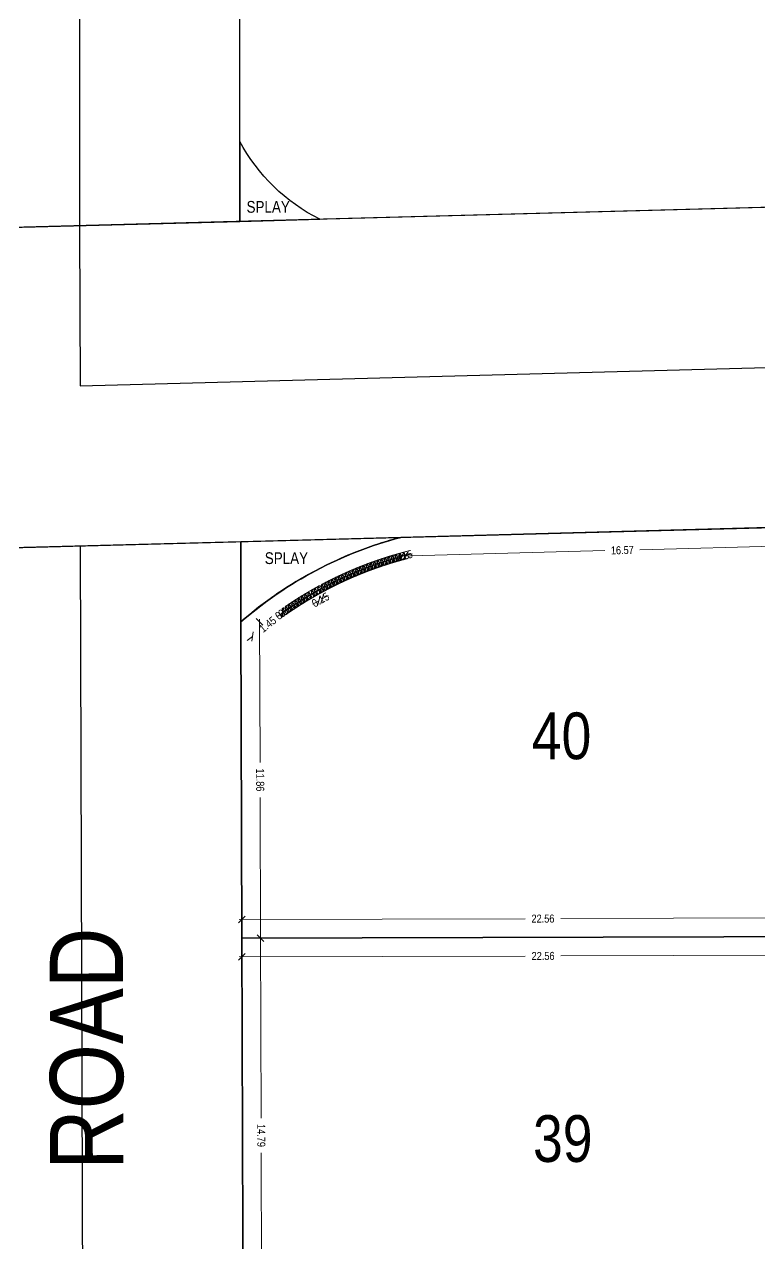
# Model space of a CAD drawing. Header units: millimetres. Extents: x 29397 to 29927, y 26123 to 26652.
# Drawn here: x 29583.08 to 29610.63, y 26356.58 to 26402.27 of the extents above; entities that cross this region are included whole.
import ezdxf
from ezdxf.enums import TextEntityAlignment as Align

# ---------------------------------------------------------------- set-up
doc = ezdxf.new("R2010")
doc.units = ezdxf.units.MM
doc.header["$LTSCALE"] = 0.3
doc.linetypes.add('CENTER', pattern=[0])
for name, color, linetype in [('_IndivSubPlot', 180, 'Continuous'), ('_IndivSubPlot_DIMENSION', 7, 'Continuous'), ('_InternalRoad', 3, 'Continuous'), ('_LandLord_Sub', 7, 'Continuous'), ('_MortgageArea', 147, 'Continuous'), ('_Plot', 7, 'Continuous'), ('_Splay', 90, 'Continuous'), ('_SurveyNo', 8, 'Continuous')]:
    doc.layers.add(name, color=color, linetype=linetype)
doc.layers.add('_SideBoundary', color=1, linetype='Continuous', true_color=0xff0000)
doc.layers.get('0').off()
doc.styles.add('PreDCRFont', font='ARIALN.TTF')
doc.dimstyles.new('PDCR-PLOT-INT', dxfattribs={"dimtxt": 0.3, "dimasz": 0.25, "dimexe": 0.25, "dimexo": 0.25, "dimgap": 0.25, "dimtad": 0, "dimzin": 0, "dimdsep": 46, "dimtxsty": 'PreDCRFont', "dimblk": 'OBLIQUE', "dimcen": 0.5, "dimdle": 0.1, "dimadec": 0, "dimazin": 0, "dimtfac": 1, "dimtix": 1, "dimtofl": 0, "dimtmove": 1, "dimatfit": 1, "dimfxl": 1, "dimtolj": 1, "dimtzin": 0, "dimlwd": 15, "dimarcsym": 0})

# ---------------------------------------------------------------- blocks, each defined once
blk = doc.blocks.new('_Oblique')
at = {"color": 0, "linetype": 'ByBlock', "lineweight": -2}
blk.add_line((-0.5, -0.5), (0.5, 0.5), dxfattribs=at)
blk = doc.blocks.new('*D27')
at = {"layer": '_IndivSubPlot_DIMENSION', "color": 0, "lineweight": 15, "transparency": 16777216}
for p, q in [((29613.864, 26382.79), (29606.138, 26382.584)), ((29597.104, 26382.343), (29604.831, 26382.549))]:
    blk.add_line(p, q, dxfattribs=at)
at = {"layer": '_IndivSubPlot_DIMENSION', "color": 0, "lineweight": 15, "transparency": 16777216, "xscale": 0.25, "yscale": 0.25, "zscale": 0.25}
for p, rotation in [((29613.764, 26382.787), 1.528302980300786), ((29597.204, 26382.345), 181.5283029803008)]:
    blk.add_blockref('_Oblique', p, dxfattribs=dict(at, rotation=rotation))
at = {"layer": '_IndivSubPlot_DIMENSION', "color": 0, "lineweight": 15, "transparency": 16777216, "insert": (29605.484, 26382.566), "char_height": 0.3, "attachment_point": 5, "rotation": 1.5283, "style": 'PreDCRFont'}
blk.add_mtext('\\A1;16.57', dxfattribs=at)
blk = doc.blocks.new('*D28')
at = {"layer": '_IndivSubPlot_DIMENSION', "color": 0, "lineweight": 15, "transparency": 16777216}
for p, q in [((29597.222, 26382.33), (29596.981, 26382.266)), ((29597.367, 26382.369), (29597.608, 26382.434))]:
    blk.add_line(p, q, dxfattribs=at)
at = {"layer": '_IndivSubPlot_DIMENSION', "color": 0, "lineweight": 15, "transparency": 16777216, "xscale": 0.25, "yscale": 0.25, "zscale": 0.25}
for p, rotation in [((29597.222, 26382.33), 15.00569901872599), ((29597.367, 26382.369), 195.005699018726)]:
    blk.add_blockref('_Oblique', p, dxfattribs=dict(at, rotation=rotation))
at = {"layer": '_IndivSubPlot_DIMENSION', "color": 0, "lineweight": 15, "transparency": 16777216, "insert": (29597.295, 26382.35), "char_height": 0.3, "attachment_point": 5, "rotation": 15.0057, "style": 'PreDCRFont'}
blk.add_mtext('\\A1;0.15', dxfattribs=at)
blk = doc.blocks.new('*D29')
at = {"layer": '_IndivSubPlot_DIMENSION', "color": 0, "lineweight": 15, "transparency": 16777216}
for p, q in [((29597.085, 26382.292), (29596.844, 26382.225)), ((29597.229, 26382.332), (29597.47, 26382.399))]:
    blk.add_line(p, q, dxfattribs=at)
at = {"layer": '_IndivSubPlot_DIMENSION', "color": 0, "lineweight": 15, "transparency": 16777216, "xscale": 0.25, "yscale": 0.25, "zscale": 0.25}
for p, rotation in [((29597.085, 26382.292), 15.57865681524911), ((29597.229, 26382.332), 195.5786568152491)]:
    blk.add_blockref('_Oblique', p, dxfattribs=dict(at, rotation=rotation))
at = {"layer": '_IndivSubPlot_DIMENSION', "color": 0, "lineweight": 15, "transparency": 16777216, "insert": (29597.157, 26382.312), "char_height": 0.3, "attachment_point": 5, "rotation": 15.5787, "style": 'PreDCRFont'}
blk.add_mtext('\\A1;0.15', dxfattribs=at)
blk = doc.blocks.new('*D30')
at = {"layer": '_IndivSubPlot_DIMENSION', "color": 0, "lineweight": 15, "transparency": 16777216}
for p, q in [((29596.948, 26382.252), (29596.708, 26382.183)), ((29597.092, 26382.294), (29597.332, 26382.363))]:
    blk.add_line(p, q, dxfattribs=at)
at = {"layer": '_IndivSubPlot_DIMENSION', "color": 0, "lineweight": 15, "transparency": 16777216, "xscale": 0.25, "yscale": 0.25, "zscale": 0.25}
for p, rotation in [((29596.948, 26382.252), 16.15161460905972), ((29597.092, 26382.294), 196.1516146090597)]:
    blk.add_blockref('_Oblique', p, dxfattribs=dict(at, rotation=rotation))
at = {"layer": '_IndivSubPlot_DIMENSION', "color": 0, "lineweight": 15, "transparency": 16777216, "insert": (29597.02, 26382.273), "char_height": 0.3, "attachment_point": 5, "rotation": 16.1516, "style": 'PreDCRFont'}
blk.add_mtext('\\A1;0.15', dxfattribs=at)
blk = doc.blocks.new('*D31')
at = {"layer": '_IndivSubPlot_DIMENSION', "color": 0, "lineweight": 15, "transparency": 16777216}
for p, q in [((29596.812, 26382.211), (29596.573, 26382.139)), ((29596.955, 26382.254), (29597.195, 26382.326))]:
    blk.add_line(p, q, dxfattribs=at)
at = {"layer": '_IndivSubPlot_DIMENSION', "color": 0, "lineweight": 15, "transparency": 16777216, "xscale": 0.25, "yscale": 0.25, "zscale": 0.25}
for p, rotation in [((29596.812, 26382.211), 16.72457240437393), ((29596.955, 26382.254), 196.724572404374)]:
    blk.add_blockref('_Oblique', p, dxfattribs=dict(at, rotation=rotation))
at = {"layer": '_IndivSubPlot_DIMENSION', "color": 0, "lineweight": 15, "transparency": 16777216, "insert": (29596.884, 26382.233), "char_height": 0.3, "attachment_point": 5, "rotation": 16.7246, "style": 'PreDCRFont'}
blk.add_mtext('\\A1;0.15', dxfattribs=at)
blk = doc.blocks.new('*D32')
at = {"layer": '_IndivSubPlot_DIMENSION', "color": 0, "lineweight": 15, "transparency": 16777216}
for p, q in [((29596.676, 26382.169), (29596.437, 26382.095)), ((29596.819, 26382.213), (29597.057, 26382.288))]:
    blk.add_line(p, q, dxfattribs=at)
at = {"layer": '_IndivSubPlot_DIMENSION', "color": 0, "lineweight": 15, "transparency": 16777216, "xscale": 0.25, "yscale": 0.25, "zscale": 0.25}
for p, rotation in [((29596.676, 26382.169), 17.2975301999719), ((29596.819, 26382.213), 197.2975301999719)]:
    blk.add_blockref('_Oblique', p, dxfattribs=dict(at, rotation=rotation))
at = {"layer": '_IndivSubPlot_DIMENSION', "color": 0, "lineweight": 15, "transparency": 16777216, "insert": (29596.747, 26382.191), "char_height": 0.3, "attachment_point": 5, "rotation": 17.2975, "style": 'PreDCRFont'}
blk.add_mtext('\\A1;0.15', dxfattribs=at)
blk = doc.blocks.new('*D33')
at = {"layer": '_IndivSubPlot_DIMENSION', "color": 0, "lineweight": 15, "transparency": 16777216}
for p, q in [((29596.683, 26382.171), (29596.921, 26382.248)), ((29596.541, 26382.125), (29596.303, 26382.048))]:
    blk.add_line(p, q, dxfattribs=at)
at = {"layer": '_IndivSubPlot_DIMENSION', "color": 0, "lineweight": 15, "transparency": 16777216, "xscale": 0.25, "yscale": 0.25, "zscale": 0.25}
for p, rotation in [((29596.541, 26382.125), 17.87048799467794), ((29596.683, 26382.171), 197.8704879946779)]:
    blk.add_blockref('_Oblique', p, dxfattribs=dict(at, rotation=rotation))
at = {"layer": '_IndivSubPlot_DIMENSION', "color": 0, "lineweight": 15, "transparency": 16777216, "insert": (29596.612, 26382.148), "char_height": 0.3, "attachment_point": 5, "rotation": 17.8705, "style": 'PreDCRFont'}
blk.add_mtext('\\A1;0.15', dxfattribs=at)
blk = doc.blocks.new('*D34')
at = {"layer": '_IndivSubPlot_DIMENSION', "color": 0, "lineweight": 15, "transparency": 16777216}
for p, q in [((29596.547, 26382.127), (29596.784, 26382.206)), ((29596.406, 26382.08), (29596.168, 26382.001))]:
    blk.add_line(p, q, dxfattribs=at)
at = {"layer": '_IndivSubPlot_DIMENSION', "color": 0, "lineweight": 15, "transparency": 16777216, "xscale": 0.25, "yscale": 0.25, "zscale": 0.25}
for p, rotation in [((29596.406, 26382.08), 18.4434457893762), ((29596.547, 26382.127), 198.4434457893762)]:
    blk.add_blockref('_Oblique', p, dxfattribs=dict(at, rotation=rotation))
at = {"layer": '_IndivSubPlot_DIMENSION', "color": 0, "lineweight": 15, "transparency": 16777216, "insert": (29596.476, 26382.104), "char_height": 0.3, "attachment_point": 5, "rotation": 18.4434, "style": 'PreDCRFont'}
blk.add_mtext('\\A1;0.15', dxfattribs=at)
blk = doc.blocks.new('*D35')
at = {"layer": '_IndivSubPlot_DIMENSION', "color": 0, "lineweight": 15, "transparency": 16777216}
for p, q in [((29596.412, 26382.082), (29596.649, 26382.164)), ((29596.271, 26382.034), (29596.035, 26381.952))]:
    blk.add_line(p, q, dxfattribs=at)
at = {"layer": '_IndivSubPlot_DIMENSION', "color": 0, "lineweight": 15, "transparency": 16777216, "xscale": 0.25, "yscale": 0.25, "zscale": 0.25}
for p, rotation in [((29596.271, 26382.034), 19.01640358568005), ((29596.412, 26382.082), 199.01640358568)]:
    blk.add_blockref('_Oblique', p, dxfattribs=dict(at, rotation=rotation))
at = {"layer": '_IndivSubPlot_DIMENSION', "color": 0, "lineweight": 15, "transparency": 16777216, "insert": (29596.342, 26382.058), "char_height": 0.3, "attachment_point": 5, "rotation": 19.0164, "style": 'PreDCRFont'}
blk.add_mtext('\\A1;0.15', dxfattribs=at)
blk = doc.blocks.new('*D36')
at = {"layer": '_IndivSubPlot_DIMENSION', "color": 0, "lineweight": 15, "transparency": 16777216}
for p, q in [((29596.137, 26381.986), (29595.901, 26381.902)), ((29596.278, 26382.036), (29596.513, 26382.12))]:
    blk.add_line(p, q, dxfattribs=at)
at = {"layer": '_IndivSubPlot_DIMENSION', "color": 0, "lineweight": 15, "transparency": 16777216, "xscale": 0.25, "yscale": 0.25, "zscale": 0.25}
for p, rotation in [((29596.278, 26382.036), 199.5893613798978), ((29596.137, 26381.986), 19.58936137989781)]:
    blk.add_blockref('_Oblique', p, dxfattribs=dict(at, rotation=rotation))
at = {"layer": '_IndivSubPlot_DIMENSION', "color": 0, "lineweight": 15, "transparency": 16777216, "insert": (29596.207, 26382.011), "char_height": 0.3, "attachment_point": 5, "rotation": 19.5894, "style": 'PreDCRFont'}
blk.add_mtext('\\A1;0.15', dxfattribs=at)
blk = doc.blocks.new('*D37')
at = {"layer": '_IndivSubPlot_DIMENSION', "color": 0, "lineweight": 15, "transparency": 16777216}
for p, q in [((29596.003, 26381.937), (29595.769, 26381.851)), ((29596.143, 26381.988), (29596.378, 26382.074))]:
    blk.add_line(p, q, dxfattribs=at)
at = {"layer": '_IndivSubPlot_DIMENSION', "color": 0, "lineweight": 15, "transparency": 16777216, "xscale": 0.25, "yscale": 0.25, "zscale": 0.25}
for p, rotation in [((29596.003, 26381.937), 20.16231917478609), ((29596.143, 26381.988), 200.1623191747861)]:
    blk.add_blockref('_Oblique', p, dxfattribs=dict(at, rotation=rotation))
at = {"layer": '_IndivSubPlot_DIMENSION', "color": 0, "lineweight": 15, "transparency": 16777216, "insert": (29596.073, 26381.963), "char_height": 0.3, "attachment_point": 5, "rotation": 20.1623, "style": 'PreDCRFont'}
blk.add_mtext('\\A1;0.15', dxfattribs=at)
blk = doc.blocks.new('*D38')
at = {"layer": '_IndivSubPlot_DIMENSION', "color": 0, "lineweight": 15, "transparency": 16777216}
for p, q in [((29595.87, 26381.886), (29595.636, 26381.798)), ((29596.01, 26381.939), (29596.244, 26382.028))]:
    blk.add_line(p, q, dxfattribs=at)
at = {"layer": '_IndivSubPlot_DIMENSION', "color": 0, "lineweight": 15, "transparency": 16777216, "xscale": 0.25, "yscale": 0.25, "zscale": 0.25}
for p, rotation in [((29595.87, 26381.886), 20.73527697008641), ((29596.01, 26381.939), 200.7352769700864)]:
    blk.add_blockref('_Oblique', p, dxfattribs=dict(at, rotation=rotation))
at = {"layer": '_IndivSubPlot_DIMENSION', "color": 0, "lineweight": 15, "transparency": 16777216, "insert": (29595.94, 26381.913), "char_height": 0.3, "attachment_point": 5, "rotation": 20.7353, "style": 'PreDCRFont'}
blk.add_mtext('\\A1;0.15', dxfattribs=at)
blk = doc.blocks.new('*D39')
at = {"layer": '_IndivSubPlot_DIMENSION', "color": 0, "lineweight": 15, "transparency": 16777216}
for p, q in [((29595.737, 26381.835), (29595.505, 26381.744)), ((29595.877, 26381.889), (29596.11, 26381.98))]:
    blk.add_line(p, q, dxfattribs=at)
at = {"layer": '_IndivSubPlot_DIMENSION', "color": 0, "lineweight": 15, "transparency": 16777216, "xscale": 0.25, "yscale": 0.25, "zscale": 0.25}
for p, rotation in [((29595.737, 26381.835), 21.30823476579491), ((29595.877, 26381.889), 201.3082347657949)]:
    blk.add_blockref('_Oblique', p, dxfattribs=dict(at, rotation=rotation))
at = {"layer": '_IndivSubPlot_DIMENSION', "color": 0, "lineweight": 15, "transparency": 16777216, "insert": (29595.807, 26381.862), "char_height": 0.3, "attachment_point": 5, "rotation": 21.3082, "style": 'PreDCRFont'}
blk.add_mtext('\\A1;0.15', dxfattribs=at)
blk = doc.blocks.new('*D40')
at = {"layer": '_IndivSubPlot_DIMENSION', "color": 0, "lineweight": 15, "transparency": 16777216}
for p, q in [((29595.605, 26381.782), (29595.373, 26381.688)), ((29595.744, 26381.837), (29595.976, 26381.93))]:
    blk.add_line(p, q, dxfattribs=at)
at = {"layer": '_IndivSubPlot_DIMENSION', "color": 0, "lineweight": 15, "transparency": 16777216, "xscale": 0.25, "yscale": 0.25, "zscale": 0.25}
for p, rotation in [((29595.605, 26381.782), 21.881192561357), ((29595.744, 26381.837), 201.881192561357)]:
    blk.add_blockref('_Oblique', p, dxfattribs=dict(at, rotation=rotation))
at = {"layer": '_IndivSubPlot_DIMENSION', "color": 0, "lineweight": 15, "transparency": 16777216, "insert": (29595.675, 26381.809), "char_height": 0.3, "attachment_point": 5, "rotation": 21.8812, "style": 'PreDCRFont'}
blk.add_mtext('\\A1;0.15', dxfattribs=at)
blk = doc.blocks.new('*D41')
at = {"layer": '_IndivSubPlot_DIMENSION', "color": 0, "lineweight": 15, "transparency": 16777216}
for p, q in [((29595.474, 26381.727), (29595.243, 26381.632)), ((29595.612, 26381.784), (29595.843, 26381.88))]:
    blk.add_line(p, q, dxfattribs=at)
at = {"layer": '_IndivSubPlot_DIMENSION', "color": 0, "lineweight": 15, "transparency": 16777216, "xscale": 0.25, "yscale": 0.25, "zscale": 0.25}
for p, rotation in [((29595.474, 26381.727), 22.45415035519458), ((29595.612, 26381.784), 202.4541503551946)]:
    blk.add_blockref('_Oblique', p, dxfattribs=dict(at, rotation=rotation))
at = {"layer": '_IndivSubPlot_DIMENSION', "color": 0, "lineweight": 15, "transparency": 16777216, "insert": (29595.543, 26381.756), "char_height": 0.3, "attachment_point": 5, "rotation": 22.4542, "style": 'PreDCRFont'}
blk.add_mtext('\\A1;0.15', dxfattribs=at)
blk = doc.blocks.new('*D42')
at = {"layer": '_IndivSubPlot_DIMENSION', "color": 0, "lineweight": 15, "transparency": 16777216}
for p, q in [((29595.48, 26381.73), (29595.71, 26381.828)), ((29595.343, 26381.671), (29595.113, 26381.574))]:
    blk.add_line(p, q, dxfattribs=at)
at = {"layer": '_IndivSubPlot_DIMENSION', "color": 0, "lineweight": 15, "transparency": 16777216, "xscale": 0.25, "yscale": 0.25, "zscale": 0.25}
for p, rotation in [((29595.343, 26381.671), 23.02710815085636), ((29595.48, 26381.73), 203.0271081508564)]:
    blk.add_blockref('_Oblique', p, dxfattribs=dict(at, rotation=rotation))
at = {"layer": '_IndivSubPlot_DIMENSION', "color": 0, "lineweight": 15, "transparency": 16777216, "insert": (29595.411, 26381.701), "char_height": 0.3, "attachment_point": 5, "rotation": 23.0271, "style": 'PreDCRFont'}
blk.add_mtext('\\A1;0.15', dxfattribs=at)
blk = doc.blocks.new('*D43')
at = {"layer": '_IndivSubPlot_DIMENSION', "color": 0, "lineweight": 15, "transparency": 16777216}
for p, q in [((29595.349, 26381.674), (29595.578, 26381.774)), ((29595.212, 26381.614), (29594.983, 26381.514))]:
    blk.add_line(p, q, dxfattribs=at)
at = {"layer": '_IndivSubPlot_DIMENSION', "color": 0, "lineweight": 15, "transparency": 16777216, "xscale": 0.25, "yscale": 0.25, "zscale": 0.25}
for p, rotation in [((29595.212, 26381.614), 23.60006594600422), ((29595.349, 26381.674), 203.6000659460042)]:
    blk.add_blockref('_Oblique', p, dxfattribs=dict(at, rotation=rotation))
at = {"layer": '_IndivSubPlot_DIMENSION', "color": 0, "lineweight": 15, "transparency": 16777216, "insert": (29595.281, 26381.644), "char_height": 0.3, "attachment_point": 5, "rotation": 23.6001, "style": 'PreDCRFont'}
blk.add_mtext('\\A1;0.15', dxfattribs=at)
blk = doc.blocks.new('*D44')
at = {"layer": '_IndivSubPlot_DIMENSION', "color": 0, "lineweight": 15, "transparency": 16777216}
for p, q in [((29595.219, 26381.617), (29595.447, 26381.72)), ((29595.082, 26381.556), (29594.854, 26381.454))]:
    blk.add_line(p, q, dxfattribs=at)
at = {"layer": '_IndivSubPlot_DIMENSION', "color": 0, "lineweight": 15, "transparency": 16777216, "xscale": 0.25, "yscale": 0.25, "zscale": 0.25}
for p, rotation in [((29595.082, 26381.556), 24.17302374187949), ((29595.219, 26381.617), 204.1730237418795)]:
    blk.add_blockref('_Oblique', p, dxfattribs=dict(at, rotation=rotation))
at = {"layer": '_IndivSubPlot_DIMENSION', "color": 0, "lineweight": 15, "transparency": 16777216, "insert": (29595.151, 26381.587), "char_height": 0.3, "attachment_point": 5, "rotation": 24.173, "style": 'PreDCRFont'}
blk.add_mtext('\\A1;0.15', dxfattribs=at)
blk = doc.blocks.new('*D45')
at = {"layer": '_IndivSubPlot_DIMENSION', "color": 0, "lineweight": 15, "transparency": 16777216}
for p, q in [((29594.953, 26381.496), (29594.726, 26381.392)), ((29595.089, 26381.559), (29595.316, 26381.664))]:
    blk.add_line(p, q, dxfattribs=at)
at = {"layer": '_IndivSubPlot_DIMENSION', "color": 0, "lineweight": 15, "transparency": 16777216, "xscale": 0.25, "yscale": 0.25, "zscale": 0.25}
for p, rotation in [((29595.089, 26381.559), 204.7459815363411), ((29594.953, 26381.496), 24.74598153634111)]:
    blk.add_blockref('_Oblique', p, dxfattribs=dict(at, rotation=rotation))
at = {"layer": '_IndivSubPlot_DIMENSION', "color": 0, "lineweight": 15, "transparency": 16777216, "insert": (29595.021, 26381.528), "char_height": 0.3, "attachment_point": 5, "rotation": 24.746, "style": 'PreDCRFont'}
blk.add_mtext('\\A1;0.15', dxfattribs=at)
blk = doc.blocks.new('*D46')
at = {"layer": '_IndivSubPlot_DIMENSION', "color": 0, "lineweight": 15, "transparency": 16777216}
for p, q in [((29594.824, 26381.435), (29594.598, 26381.329)), ((29594.959, 26381.499), (29595.185, 26381.606))]:
    blk.add_line(p, q, dxfattribs=at)
at = {"layer": '_IndivSubPlot_DIMENSION', "color": 0, "lineweight": 15, "transparency": 16777216, "xscale": 0.25, "yscale": 0.25, "zscale": 0.25}
for p, rotation in [((29594.824, 26381.435), 25.31893933164494), ((29594.959, 26381.499), 205.3189393316449)]:
    blk.add_blockref('_Oblique', p, dxfattribs=dict(at, rotation=rotation))
at = {"layer": '_IndivSubPlot_DIMENSION', "color": 0, "lineweight": 15, "transparency": 16777216, "insert": (29594.892, 26381.467), "char_height": 0.3, "attachment_point": 5, "rotation": 25.3189, "style": 'PreDCRFont'}
blk.add_mtext('\\A1;0.15', dxfattribs=at)
blk = doc.blocks.new('*D47')
at = {"layer": '_IndivSubPlot_DIMENSION', "color": 0, "lineweight": 15, "transparency": 16777216}
for p, q in [((29594.696, 26381.373), (29594.471, 26381.264)), ((29594.831, 26381.438), (29595.056, 26381.548))]:
    blk.add_line(p, q, dxfattribs=at)
at = {"layer": '_IndivSubPlot_DIMENSION', "color": 0, "lineweight": 15, "transparency": 16777216, "xscale": 0.25, "yscale": 0.25, "zscale": 0.25}
for p, rotation in [((29594.696, 26381.373), 25.89189712676405), ((29594.831, 26381.438), 205.891897126764)]:
    blk.add_blockref('_Oblique', p, dxfattribs=dict(at, rotation=rotation))
at = {"layer": '_IndivSubPlot_DIMENSION', "color": 0, "lineweight": 15, "transparency": 16777216, "insert": (29594.764, 26381.406), "char_height": 0.3, "attachment_point": 5, "rotation": 25.8919, "style": 'PreDCRFont'}
blk.add_mtext('\\A1;0.15', dxfattribs=at)
blk = doc.blocks.new('*D48')
at = {"layer": '_IndivSubPlot_DIMENSION', "color": 0, "lineweight": 15, "transparency": 16777216}
for p, q in [((29594.569, 26381.31), (29594.345, 26381.198)), ((29594.703, 26381.376), (29594.926, 26381.488))]:
    blk.add_line(p, q, dxfattribs=at)
at = {"layer": '_IndivSubPlot_DIMENSION', "color": 0, "lineweight": 15, "transparency": 16777216, "xscale": 0.25, "yscale": 0.25, "zscale": 0.25}
for p, rotation in [((29594.569, 26381.31), 26.46485492070996), ((29594.703, 26381.376), 206.46485492071)]:
    blk.add_blockref('_Oblique', p, dxfattribs=dict(at, rotation=rotation))
at = {"layer": '_IndivSubPlot_DIMENSION', "color": 0, "lineweight": 15, "transparency": 16777216, "insert": (29594.636, 26381.343), "char_height": 0.3, "attachment_point": 5, "rotation": 26.4649, "style": 'PreDCRFont'}
blk.add_mtext('\\A1;0.15', dxfattribs=at)
blk = doc.blocks.new('*D49')
at = {"layer": '_IndivSubPlot_DIMENSION', "color": 0, "lineweight": 15, "transparency": 16777216}
for p, q in [((29594.575, 26381.313), (29594.798, 26381.427)), ((29594.442, 26381.245), (29594.219, 26381.131))]:
    blk.add_line(p, q, dxfattribs=at)
at = {"layer": '_IndivSubPlot_DIMENSION', "color": 0, "lineweight": 15, "transparency": 16777216, "xscale": 0.25, "yscale": 0.25, "zscale": 0.25}
for p, rotation in [((29594.442, 26381.245), 27.03781271737045), ((29594.575, 26381.313), 207.0378127173704)]:
    blk.add_blockref('_Oblique', p, dxfattribs=dict(at, rotation=rotation))
at = {"layer": '_IndivSubPlot_DIMENSION', "color": 0, "lineweight": 15, "transparency": 16777216, "insert": (29594.509, 26381.279), "char_height": 0.3, "attachment_point": 5, "rotation": 27.0378, "style": 'PreDCRFont'}
blk.add_mtext('\\A1;0.15', dxfattribs=at)
blk = doc.blocks.new('*D50')
at = {"layer": '_IndivSubPlot_DIMENSION', "color": 0, "lineweight": 15, "transparency": 16777216}
for p, q in [((29594.448, 26381.248), (29594.67, 26381.364)), ((29594.316, 26381.179), (29594.094, 26381.063))]:
    blk.add_line(p, q, dxfattribs=at)
at = {"layer": '_IndivSubPlot_DIMENSION', "color": 0, "lineweight": 15, "transparency": 16777216, "xscale": 0.25, "yscale": 0.25, "zscale": 0.25}
for p, rotation in [((29594.316, 26381.179), 27.61077051225617), ((29594.448, 26381.248), 207.6107705122562)]:
    blk.add_blockref('_Oblique', p, dxfattribs=dict(at, rotation=rotation))
at = {"layer": '_IndivSubPlot_DIMENSION', "color": 0, "lineweight": 15, "transparency": 16777216, "insert": (29594.382, 26381.214), "char_height": 0.3, "attachment_point": 5, "rotation": 27.6108, "style": 'PreDCRFont'}
blk.add_mtext('\\A1;0.15', dxfattribs=at)
blk = doc.blocks.new('*D51')
at = {"layer": '_IndivSubPlot_DIMENSION', "color": 0, "lineweight": 15, "transparency": 16777216}
for p, q in [((29594.322, 26381.182), (29594.542, 26381.3)), ((29594.19, 26381.112), (29593.97, 26380.994))]:
    blk.add_line(p, q, dxfattribs=at)
at = {"layer": '_IndivSubPlot_DIMENSION', "color": 0, "lineweight": 15, "transparency": 16777216, "xscale": 0.25, "yscale": 0.25, "zscale": 0.25}
for p, rotation in [((29594.19, 26381.112), 28.18372830743141), ((29594.322, 26381.182), 208.1837283074314)]:
    blk.add_blockref('_Oblique', p, dxfattribs=dict(at, rotation=rotation))
at = {"layer": '_IndivSubPlot_DIMENSION', "color": 0, "lineweight": 15, "transparency": 16777216, "insert": (29594.256, 26381.147), "char_height": 0.3, "attachment_point": 5, "rotation": 28.1837, "style": 'PreDCRFont'}
blk.add_mtext('\\A1;0.15', dxfattribs=at)
blk = doc.blocks.new('*D52')
at = {"layer": '_IndivSubPlot_DIMENSION', "color": 0, "lineweight": 15, "transparency": 16777216}
for p, q in [((29594.066, 26381.043), (29593.846, 26380.923)), ((29594.197, 26381.115), (29594.416, 26381.235))]:
    blk.add_line(p, q, dxfattribs=at)
at = {"layer": '_IndivSubPlot_DIMENSION', "color": 0, "lineweight": 15, "transparency": 16777216, "xscale": 0.25, "yscale": 0.25, "zscale": 0.25}
for p, rotation in [((29594.197, 26381.115), 208.7566861012475), ((29594.066, 26381.043), 28.75668610124746)]:
    blk.add_blockref('_Oblique', p, dxfattribs=dict(at, rotation=rotation))
at = {"layer": '_IndivSubPlot_DIMENSION', "color": 0, "lineweight": 15, "transparency": 16777216, "insert": (29594.131, 26381.079), "char_height": 0.3, "attachment_point": 5, "rotation": 28.7567, "style": 'PreDCRFont'}
blk.add_mtext('\\A1;0.15', dxfattribs=at)
blk = doc.blocks.new('*D53')
at = {"layer": '_IndivSubPlot_DIMENSION', "color": 0, "lineweight": 15, "transparency": 16777216}
for p, q in [((29594.243, 26380.741), (29594.461, 26380.864)), ((29594.113, 26380.668), (29593.895, 26380.546))]:
    blk.add_line(p, q, dxfattribs=at)
at = {"layer": '_IndivSubPlot_DIMENSION', "color": 0, "lineweight": 15, "transparency": 16777216, "xscale": 0.25, "yscale": 0.25, "zscale": 0.25}
for p, rotation in [((29594.113, 26380.668), 29.32964389780942), ((29594.243, 26380.741), 209.3296438978094)]:
    blk.add_blockref('_Oblique', p, dxfattribs=dict(at, rotation=rotation))
at = {"layer": '_IndivSubPlot_DIMENSION', "color": 0, "lineweight": 15, "transparency": 16777216, "insert": (29594.178, 26380.705), "char_height": 0.3, "attachment_point": 5, "rotation": 29.3296, "style": 'PreDCRFont'}
blk.add_mtext('\\A1;0.15', dxfattribs=at)
blk = doc.blocks.new('*D54')
at = {"layer": '_IndivSubPlot_DIMENSION', "color": 0, "lineweight": 15, "transparency": 16777216}
for p, q in [((29593.818, 26380.902), (29593.601, 26380.778)), ((29593.948, 26380.977), (29594.164, 26381.101))]:
    blk.add_line(p, q, dxfattribs=at)
at = {"layer": '_IndivSubPlot_DIMENSION', "color": 0, "lineweight": 15, "transparency": 16777216, "xscale": 0.25, "yscale": 0.25, "zscale": 0.25}
for p, rotation in [((29593.818, 26380.902), 29.90260169195268), ((29593.948, 26380.977), 209.9026016919527)]:
    blk.add_blockref('_Oblique', p, dxfattribs=dict(at, rotation=rotation))
at = {"layer": '_IndivSubPlot_DIMENSION', "color": 0, "lineweight": 15, "transparency": 16777216, "insert": (29593.883, 26380.94), "char_height": 0.3, "attachment_point": 5, "rotation": 29.9026, "style": 'PreDCRFont'}
blk.add_mtext('\\A1;0.15', dxfattribs=at)
blk = doc.blocks.new('*D55')
at = {"layer": '_IndivSubPlot_DIMENSION', "color": 0, "lineweight": 15, "transparency": 16777216}
for p, q in [((29593.695, 26380.83), (29593.48, 26380.703)), ((29593.824, 26380.906), (29594.04, 26381.033))]:
    blk.add_line(p, q, dxfattribs=at)
at = {"layer": '_IndivSubPlot_DIMENSION', "color": 0, "lineweight": 15, "transparency": 16777216, "xscale": 0.25, "yscale": 0.25, "zscale": 0.25}
for p, rotation in [((29593.695, 26380.83), 30.47555948788254), ((29593.824, 26380.906), 210.4755594878825)]:
    blk.add_blockref('_Oblique', p, dxfattribs=dict(at, rotation=rotation))
at = {"layer": '_IndivSubPlot_DIMENSION', "color": 0, "lineweight": 15, "transparency": 16777216, "insert": (29593.76, 26380.868), "char_height": 0.3, "attachment_point": 5, "rotation": 30.4756, "style": 'PreDCRFont'}
blk.add_mtext('\\A1;0.15', dxfattribs=at)
blk = doc.blocks.new('*D56')
at = {"layer": '_IndivSubPlot_DIMENSION', "color": 0, "lineweight": 15, "transparency": 16777216}
for p, q in [((29593.701, 26380.834), (29593.916, 26380.963)), ((29593.573, 26380.757), (29593.359, 26380.628))]:
    blk.add_line(p, q, dxfattribs=at)
at = {"layer": '_IndivSubPlot_DIMENSION', "color": 0, "lineweight": 15, "transparency": 16777216, "xscale": 0.25, "yscale": 0.25, "zscale": 0.25}
for p, rotation in [((29593.573, 26380.757), 31.0485172829873), ((29593.701, 26380.834), 211.0485172829873)]:
    blk.add_blockref('_Oblique', p, dxfattribs=dict(at, rotation=rotation))
at = {"layer": '_IndivSubPlot_DIMENSION', "color": 0, "lineweight": 15, "transparency": 16777216, "insert": (29593.637, 26380.795), "char_height": 0.3, "attachment_point": 5, "rotation": 31.0485, "style": 'PreDCRFont'}
blk.add_mtext('\\A1;0.15', dxfattribs=at)
blk = doc.blocks.new('*D57')
at = {"layer": '_IndivSubPlot_DIMENSION', "color": 0, "lineweight": 15, "transparency": 16777216}
for p, q in [((29593.579, 26380.76), (29593.792, 26380.891)), ((29593.452, 26380.682), (29593.239, 26380.551))]:
    blk.add_line(p, q, dxfattribs=at)
at = {"layer": '_IndivSubPlot_DIMENSION', "color": 0, "lineweight": 15, "transparency": 16777216, "xscale": 0.25, "yscale": 0.25, "zscale": 0.25}
for p, rotation in [((29593.452, 26380.682), 31.62147507818752), ((29593.579, 26380.76), 211.6214750781875)]:
    blk.add_blockref('_Oblique', p, dxfattribs=dict(at, rotation=rotation))
at = {"layer": '_IndivSubPlot_DIMENSION', "color": 0, "lineweight": 15, "transparency": 16777216, "insert": (29593.516, 26380.721), "char_height": 0.3, "attachment_point": 5, "rotation": 31.6215, "style": 'PreDCRFont'}
blk.add_mtext('\\A1;0.15', dxfattribs=at)
blk = doc.blocks.new('*D58')
at = {"layer": '_IndivSubPlot_DIMENSION', "color": 0, "lineweight": 15, "transparency": 16777216}
for p, q in [((29593.458, 26380.686), (29593.67, 26380.819)), ((29593.332, 26380.606), (29593.12, 26380.473))]:
    blk.add_line(p, q, dxfattribs=at)
at = {"layer": '_IndivSubPlot_DIMENSION', "color": 0, "lineweight": 15, "transparency": 16777216, "xscale": 0.25, "yscale": 0.25, "zscale": 0.25}
for p, rotation in [((29593.458, 26380.686), 212.1944328725206), ((29593.332, 26380.606), 32.1944328725206)]:
    blk.add_blockref('_Oblique', p, dxfattribs=dict(at, rotation=rotation))
at = {"layer": '_IndivSubPlot_DIMENSION', "color": 0, "lineweight": 15, "transparency": 16777216, "insert": (29593.395, 26380.646), "char_height": 0.3, "attachment_point": 5, "rotation": 32.1944, "style": 'PreDCRFont'}
blk.add_mtext('\\A1;0.15', dxfattribs=at)
blk = doc.blocks.new('*D59')
at = {"layer": '_IndivSubPlot_DIMENSION', "color": 0, "lineweight": 15, "transparency": 16777216}
for p, q in [((29593.212, 26380.529), (29593.002, 26380.394)), ((29593.338, 26380.61), (29593.548, 26380.745))]:
    blk.add_line(p, q, dxfattribs=at)
at = {"layer": '_IndivSubPlot_DIMENSION', "color": 0, "lineweight": 15, "transparency": 16777216, "xscale": 0.25, "yscale": 0.25, "zscale": 0.25}
for p, rotation in [((29593.212, 26380.529), 32.76739066821078), ((29593.338, 26380.61), 212.7673906682108)]:
    blk.add_blockref('_Oblique', p, dxfattribs=dict(at, rotation=rotation))
at = {"layer": '_IndivSubPlot_DIMENSION', "color": 0, "lineweight": 15, "transparency": 16777216, "insert": (29593.275, 26380.569), "char_height": 0.3, "attachment_point": 5, "rotation": 32.7674, "style": 'PreDCRFont'}
blk.add_mtext('\\A1;0.15', dxfattribs=at)
blk = doc.blocks.new('*D60')
at = {"layer": '_IndivSubPlot_DIMENSION', "color": 0, "lineweight": 15, "transparency": 16777216}
for p, q in [((29593.093, 26380.451), (29592.884, 26380.313)), ((29593.218, 26380.533), (29593.427, 26380.67))]:
    blk.add_line(p, q, dxfattribs=at)
at = {"layer": '_IndivSubPlot_DIMENSION', "color": 0, "lineweight": 15, "transparency": 16777216, "xscale": 0.25, "yscale": 0.25, "zscale": 0.25}
for p, rotation in [((29593.093, 26380.451), 33.34034846388376), ((29593.218, 26380.533), 213.3403484638838)]:
    blk.add_blockref('_Oblique', p, dxfattribs=dict(at, rotation=rotation))
at = {"layer": '_IndivSubPlot_DIMENSION', "color": 0, "lineweight": 15, "transparency": 16777216, "insert": (29593.155, 26380.492), "char_height": 0.3, "attachment_point": 5, "rotation": 33.3403, "style": 'PreDCRFont'}
blk.add_mtext('\\A1;0.15', dxfattribs=at)
blk = doc.blocks.new('*D61')
at = {"layer": '_IndivSubPlot_DIMENSION', "color": 0, "lineweight": 15, "transparency": 16777216}
for p, q in [((29592.975, 26380.371), (29592.767, 26380.232)), ((29593.099, 26380.455), (29593.306, 26380.594))]:
    blk.add_line(p, q, dxfattribs=at)
at = {"layer": '_IndivSubPlot_DIMENSION', "color": 0, "lineweight": 15, "transparency": 16777216, "xscale": 0.25, "yscale": 0.25, "zscale": 0.25}
for p, rotation in [((29592.975, 26380.371), 33.91330625820326), ((29593.099, 26380.455), 213.9133062582033)]:
    blk.add_blockref('_Oblique', p, dxfattribs=dict(at, rotation=rotation))
at = {"layer": '_IndivSubPlot_DIMENSION', "color": 0, "lineweight": 15, "transparency": 16777216, "insert": (29593.037, 26380.413), "char_height": 0.3, "attachment_point": 5, "rotation": 33.9133, "style": 'PreDCRFont'}
blk.add_mtext('\\A1;0.15', dxfattribs=at)
blk = doc.blocks.new('*D62')
at = {"layer": '_IndivSubPlot_DIMENSION', "color": 0, "lineweight": 15, "transparency": 16777216}
for p, q in [((29592.981, 26380.375), (29593.187, 26380.517)), ((29592.858, 26380.291), (29592.652, 26380.149))]:
    blk.add_line(p, q, dxfattribs=at)
at = {"layer": '_IndivSubPlot_DIMENSION', "color": 0, "lineweight": 15, "transparency": 16777216, "xscale": 0.25, "yscale": 0.25, "zscale": 0.25}
for p, rotation in [((29592.858, 26380.291), 34.48626405386122), ((29592.981, 26380.375), 214.4862640538612)]:
    blk.add_blockref('_Oblique', p, dxfattribs=dict(at, rotation=rotation))
at = {"layer": '_IndivSubPlot_DIMENSION', "color": 0, "lineweight": 15, "transparency": 16777216, "insert": (29592.919, 26380.333), "char_height": 0.3, "attachment_point": 5, "rotation": 34.4863, "style": 'PreDCRFont'}
blk.add_mtext('\\A1;0.15', dxfattribs=at)
blk = doc.blocks.new('*D63')
at = {"layer": '_IndivSubPlot_DIMENSION', "color": 0, "lineweight": 15, "transparency": 16777216}
for p, q in [((29592.863, 26380.295), (29593.068, 26380.438)), ((29592.741, 26380.209), (29592.536, 26380.065))]:
    blk.add_line(p, q, dxfattribs=at)
at = {"layer": '_IndivSubPlot_DIMENSION', "color": 0, "lineweight": 15, "transparency": 16777216, "xscale": 0.25, "yscale": 0.25, "zscale": 0.25}
for p, rotation in [((29592.741, 26380.209), 35.05922184860223), ((29592.863, 26380.295), 215.0592218486022)]:
    blk.add_blockref('_Oblique', p, dxfattribs=dict(at, rotation=rotation))
at = {"layer": '_IndivSubPlot_DIMENSION', "color": 0, "lineweight": 15, "transparency": 16777216, "insert": (29592.802, 26380.252), "char_height": 0.3, "attachment_point": 5, "rotation": 35.0592, "style": 'PreDCRFont'}
blk.add_mtext('\\A1;0.15', dxfattribs=at)
blk = doc.blocks.new('*D64')
at = {"layer": '_IndivSubPlot_DIMENSION', "color": 0, "lineweight": 15, "transparency": 16777216}
for p, q in [((29592.771, 26380.231), (29592.968, 26380.386)), ((29591.629, 26379.334), (29591.432, 26379.18))]:
    blk.add_line(p, q, dxfattribs=at)
at = {"layer": '_IndivSubPlot_DIMENSION', "color": 0, "lineweight": 15, "transparency": 16777216, "xscale": 0.25, "yscale": 0.25, "zscale": 0.25}
for p, rotation in [((29592.771, 26380.231), 218.1318444671081), ((29591.629, 26379.334), 38.1318444671081)]:
    blk.add_blockref('_Oblique', p, dxfattribs=dict(at, rotation=rotation))
at = {"layer": '_IndivSubPlot_DIMENSION', "color": 0, "lineweight": 15, "transparency": 16777216, "insert": (29592.2, 26379.783), "char_height": 0.3, "attachment_point": 5, "rotation": 38.1318, "style": 'PreDCRFont'}
blk.add_mtext('\\A1;1.45', dxfattribs=at)
blk = doc.blocks.new('*D65')
at = {"layer": '_IndivSubPlot_DIMENSION', "color": 0, "lineweight": 15, "transparency": 16777216}
for p, q in [((29591.896, 26379.987), (29591.913, 26374.61)), ((29591.933, 26367.926), (29591.917, 26373.303))]:
    blk.add_line(p, q, dxfattribs=at)
at = {"layer": '_IndivSubPlot_DIMENSION', "color": 0, "lineweight": 15, "transparency": 16777216, "xscale": 0.25, "yscale": 0.25, "zscale": 0.25}
for p, rotation in [((29591.897, 26379.887), 90.17353337462538), ((29591.933, 26368.026), 270.1735333746254)]:
    blk.add_blockref('_Oblique', p, dxfattribs=dict(at, rotation=rotation))
at = {"layer": '_IndivSubPlot_DIMENSION', "color": 0, "lineweight": 15, "transparency": 16777216, "insert": (29591.915, 26373.956), "char_height": 0.3, "attachment_point": 5, "rotation": 270.1735, "style": 'PreDCRFont'}
blk.add_mtext('\\A1;11.86', dxfattribs=at)
blk = doc.blocks.new('*D66')
at = {"layer": '_IndivSubPlot_DIMENSION', "color": 0, "lineweight": 15, "transparency": 16777216}
for p, q in [((29591.13, 26368.723), (29601.843, 26368.756)), ((29613.89, 26368.792), (29603.177, 26368.76))]:
    blk.add_line(p, q, dxfattribs=at)
at = {"layer": '_IndivSubPlot_DIMENSION', "color": 0, "lineweight": 15, "transparency": 16777216, "xscale": 0.25, "yscale": 0.25, "zscale": 0.25}
for p, rotation in [((29613.79, 26368.792), 0.1735333746191295), ((29591.23, 26368.723), 180.1735333746192)]:
    blk.add_blockref('_Oblique', p, dxfattribs=dict(at, rotation=rotation))
at = {"layer": '_IndivSubPlot_DIMENSION', "color": 0, "lineweight": 15, "transparency": 16777216, "insert": (29602.51, 26368.758), "char_height": 0.3, "attachment_point": 5, "rotation": 0.1735, "style": 'PreDCRFont'}
blk.add_mtext('\\A1;22.56', dxfattribs=at)
blk = doc.blocks.new('*D1041')
at = {"layer": '_IndivSubPlot_DIMENSION', "color": 0, "lineweight": 15, "transparency": 16777216}
for p, q in [((29591.135, 26367.323), (29601.848, 26367.356)), ((29613.895, 26367.392), (29603.182, 26367.36))]:
    blk.add_line(p, q, dxfattribs=at)
at = {"layer": '_IndivSubPlot_DIMENSION', "color": 0, "lineweight": 15, "transparency": 16777216, "xscale": 0.25, "yscale": 0.25, "zscale": 0.25}
for p, rotation in [((29591.235, 26367.323), 180.1735333746191), ((29613.795, 26367.392), 0.1735333746191259)]:
    blk.add_blockref('_Oblique', p, dxfattribs=dict(at, rotation=rotation))
at = {"layer": '_IndivSubPlot_DIMENSION', "color": 0, "lineweight": 15, "transparency": 16777216, "insert": (29602.515, 26367.358), "char_height": 0.3, "attachment_point": 5, "rotation": 0.1735, "style": 'PreDCRFont'}
blk.add_mtext('\\A1;22.56', dxfattribs=at)
blk = doc.blocks.new('*D1042')
at = {"layer": '_IndivSubPlot_DIMENSION', "color": 0, "lineweight": 15, "transparency": 16777216}
for p, q in [((29591.932, 26368.126), (29591.953, 26361.284)), ((29591.978, 26353.136), (29591.957, 26359.977))]:
    blk.add_line(p, q, dxfattribs=at)
at = {"layer": '_IndivSubPlot_DIMENSION', "color": 0, "lineweight": 15, "transparency": 16777216, "xscale": 0.25, "yscale": 0.25, "zscale": 0.25}
for p, rotation in [((29591.933, 26368.026), 90.17353337461844), ((29591.977, 26353.236), 270.1735333746184)]:
    blk.add_blockref('_Oblique', p, dxfattribs=dict(at, rotation=rotation))
at = {"layer": '_IndivSubPlot_DIMENSION', "color": 0, "lineweight": 15, "transparency": 16777216, "insert": (29591.955, 26360.631), "char_height": 0.3, "attachment_point": 5, "rotation": 270.1735, "style": 'PreDCRFont'}
blk.add_mtext('\\A1;14.79', dxfattribs=at)

msp = doc.modelspace()

# ---------------------------------------------------------------- linework, layer by layer
at = {"layer": '_IndivSubPlot'}
msp.add_lwpolyline([(29613.746, 26383.487), (29597.185, 26383.045), (29597.041, 26383.006), (29596.897, 26382.966), (29596.754, 26382.925), (29596.611, 26382.882), (29596.468, 26382.837), (29596.326, 26382.791), (29596.184, 26382.744), (29596.043, 26382.696), (29595.902, 26382.645), (29595.762, 26382.594), (29595.622, 26382.541), (29595.483, 26382.487), (29595.344, 26382.431), (29595.206, 26382.374), (29595.069, 26382.316), (29594.932, 26382.256), (29594.796, 26382.195), (29594.66, 26382.132), (29594.525, 26382.068), (29594.391, 26382.003), (29594.257, 26381.936), (29594.124, 26381.868), (29593.991, 26381.799), (29593.86, 26381.729), (29593.729, 26381.657), (29593.599, 26381.584), (29593.469, 26381.509), (29593.34, 26381.433), (29593.212, 26381.356), (29593.085, 26381.278), (29592.959, 26381.198), (29592.833, 26381.118), (29592.708, 26381.036), (29592.584, 26380.952), (29592.461, 26380.868), (29592.339, 26380.782), (29591.197, 26379.885), (29591.233, 26368.023), (29613.792, 26368.092)], dxfattribs=at)
msp.add_lwpolyline([(29613.792, 26368.092), (29591.233, 26368.023), (29591.277, 26353.233), (29613.837, 26353.302)], close=True, dxfattribs=at)
at = {"layer": '_InternalRoad'}
for points in [[(29705.382, 26397.936), (29591.151, 26394.888), (29591.151, 26445.805), (29584.662, 26520.159), (29573.003, 26515.725), (29579.151, 26445.283), (29579.151, 26394.582), (29579.19, 26382.01), (29581.136, 26382.617), (29705.419, 26385.933)], [(29591.197, 26379.885), (29591.188, 26382.885), (29581.136, 26382.617), (29579.19, 26382.01), (29579.199, 26379.01), (29579.243, 26364.457), (29579.457, 26294.037), (29591.457, 26294.074), (29591.412, 26308.864), (29591.367, 26323.654), (29591.322, 26338.444), (29591.277, 26353.233), (29591.233, 26368.023)]]:
    msp.add_lwpolyline(points, close=True, dxfattribs=at)
at = {"layer": '_InternalRoad', "linetype": 'CENTER'}
for points in [[(29578.832, 26517.942), (29585.151, 26445.544), (29585.151, 26394.591), (29585.169, 26388.726), (29705.401, 26391.935)], [(29585.457, 26294.056), (29585.188, 26382.725)]]:
    msp.add_lwpolyline(points, dxfattribs=at)
at = {"layer": '_LandLord_Sub'}
for points in [[(29591.151, 26445.805), (29591.099, 26446.402), (29579.051, 26446.434), (29579.151, 26445.283), (29579.151, 26394.568), (29591.151, 26394.888)], [(29721.705, 26345.62), (29716.939, 26398.244), (29561.044, 26394.085), (29560.61, 26388.782), (29501.445, 26388.782), (29498.646, 26297.257), (29538.129, 26293.912), (29726.668, 26294.483)]]:
    msp.add_lwpolyline(points, close=True, dxfattribs=at)
at = {"layer": '_MortgageArea'}
msp.add_lwpolyline([(29633.305, 26384.009), (29597.185, 26383.045, 0.114814), (29591.197, 26379.885), (29591.233, 26368.023), (29636.352, 26368.16)], format="xyb", dxfattribs=at)
at = {"layer": '_Plot'}
msp.add_lwpolyline([(29721.705, 26345.62), (29716.939, 26398.244), (29591.151, 26394.888), (29591.151, 26445.805), (29584.662, 26520.159), (29573.003, 26515.725), (29579.151, 26445.283), (29579.151, 26394.568), (29561.044, 26394.085), (29560.61, 26388.782), (29448.945, 26388.782), (29451.917, 26301.216), (29538.129, 26293.912), (29726.668, 26294.483), (29742.042, 26161.836), (29817.719, 26142.727), (29817.589, 26220.061), (29828.251, 26220.067), (29825.18, 26310.138), (29725.503, 26306.48)], close=True, dxfattribs=at)
at = {"layer": '_SideBoundary'}
msp.add_lwpolyline([(29817.719, 26142.727), (29817.671, 26171.768), (29817.641, 26189.261), (29817.612, 26206.754), (29817.589, 26220.061), (29828.251, 26220.067), (29825.18, 26310.138), (29725.503, 26306.48), (29724.32, 26318.676), (29723.344, 26328.733), (29722.368, 26338.79), (29721.412, 26348.848), (29720.502, 26358.905), (29719.591, 26368.962), (29718.68, 26379.019), (29716.939, 26398.244), (29591.151, 26394.888), (29591.151, 26445.805), (29584.662, 26520.159), (29845.479, 26519.783), (29846.58, 26129.803), (29817.719, 26142.727)], close=True, dxfattribs=at)
at = {"layer": '_Splay'}
msp.add_lwpolyline([(29591.151, 26397.888), (29591.151, 26394.888), (29594.15, 26394.968, -0.155415)], format="xyb", close=True, dxfattribs=at)
at = {"layer": '_Splay', "linetype": 'CENTER'}
msp.add_lwpolyline([(29597.185, 26383.045), (29591.188, 26382.885), (29591.197, 26379.885, -0.114814)], format="xyb", close=True, dxfattribs=at)
at = {"layer": '_SurveyNo'}
for points in [[(29591.151, 26445.805), (29591.099, 26446.402), (29579.051, 26446.434), (29579.151, 26445.283), (29579.151, 26394.568), (29591.151, 26394.888)], [(29721.705, 26345.62), (29716.939, 26398.244), (29561.044, 26394.085), (29560.61, 26388.782), (29501.445, 26388.782), (29498.646, 26297.257), (29538.129, 26293.912), (29726.668, 26294.483)]]:
    msp.add_lwpolyline(points, close=True, dxfattribs=at)

# ---------------------------------------------------------------- texts
at = {"layer": '_IndivSubPlot', "lineweight": 30, "style": 'PreDCRFont'}
for s, p in [('40', (29603.208, 26375.609)), ('39', (29603.254, 26360.517))]:
    msp.add_text(s, height=1.75, dxfattribs=at).set_placement(p, align=Align.MIDDLE_CENTER)
at = {"layer": '_InternalRoad', "style": 'PreDCRFont'}
msp.add_text('    12 Mts.    WIDE    PROPOSED     ROAD', height=2.7432, rotation=90.0674, dxfattribs=at).set_placement((29586.847, 26308.176))
at = {"layer": '_Splay', "lineweight": 30, "style": 'PreDCRFont'}
for p in [(29591.406, 26395.214), (29592.089, 26382.048)]:
    msp.add_text('SPLAY', height=0.4392, dxfattribs=at).set_placement(p)

# ---------------------------------------------------------------- dimensions: what is measured, and where the dimension line sits
at = {"layer": '_IndivSubPlot_DIMENSION', "lineweight": 15}
for p1, p2, text, picture, middle in [((29597.367, 26382.369), (29597.222, 26382.33), '0.15', '*D28', (29597.295, 26382.35)), ((29613.764, 26382.787), (29597.204, 26382.345), '16.57', '*D27', (29605.484, 26382.566)), ((29595.877, 26381.889), (29595.737, 26381.835), '0.15', '*D39', (29595.807, 26381.862)), ((29596.01, 26381.939), (29595.87, 26381.886), '0.15', '*D38', (29595.94, 26381.913)), ((29596.143, 26381.988), (29596.003, 26381.937), '0.15', '*D37', (29596.073, 26381.963)), ((29596.278, 26382.036), (29596.137, 26381.986), '0.15', '*D36', (29596.207, 26382.011)), ((29596.412, 26382.082), (29596.271, 26382.034), '0.15', '*D35', (29596.342, 26382.058)), ((29596.547, 26382.127), (29596.406, 26382.08), '0.15', '*D34', (29596.476, 26382.104)), ((29596.683, 26382.171), (29596.541, 26382.125), '0.15', '*D33', (29596.612, 26382.148)), ((29596.819, 26382.213), (29596.676, 26382.169), '0.15', '*D32', (29596.747, 26382.191)), ((29596.955, 26382.254), (29596.812, 26382.211), '0.15', '*D31', (29596.884, 26382.233)), ((29597.092, 26382.294), (29596.948, 26382.252), '0.15', '*D30', (29597.02, 26382.273)), ((29597.229, 26382.332), (29597.085, 26382.292), '0.15', '*D29', (29597.157, 26382.312)), ((29594.831, 26381.438), (29594.696, 26381.373), '0.15', '*D47', (29594.764, 26381.406)), ((29594.959, 26381.499), (29594.824, 26381.435), '0.15', '*D46', (29594.892, 26381.467)), ((29595.089, 26381.559), (29594.953, 26381.496), '0.15', '*D45', (29595.021, 26381.528)), ((29595.219, 26381.617), (29595.082, 26381.556), '0.15', '*D44', (29595.151, 26381.587)), ((29595.349, 26381.674), (29595.212, 26381.614), '0.15', '*D43', (29595.281, 26381.644)), ((29595.48, 26381.73), (29595.343, 26381.671), '0.15', '*D42', (29595.411, 26381.701)), ((29595.612, 26381.784), (29595.474, 26381.727), '0.15', '*D41', (29595.543, 26381.756)), ((29595.744, 26381.837), (29595.605, 26381.782), '0.15', '*D40', (29595.675, 26381.809)), ((29593.948, 26380.977), (29593.818, 26380.902), '0.15', '*D54', (29593.883, 26380.94)), ((29594.197, 26381.115), (29594.066, 26381.043), '0.15', '*D52', (29594.131, 26381.079)), ((29594.322, 26381.182), (29594.19, 26381.112), '0.15', '*D51', (29594.256, 26381.147)), ((29594.448, 26381.248), (29594.316, 26381.179), '0.15', '*D50', (29594.382, 26381.214)), ((29594.575, 26381.313), (29594.442, 26381.245), '0.15', '*D49', (29594.509, 26381.279)), ((29594.703, 26381.376), (29594.569, 26381.31), '0.15', '*D48', (29594.636, 26381.343)), ((29593.099, 26380.455), (29592.975, 26380.371), '0.15', '*D61', (29593.037, 26380.413)), ((29593.218, 26380.533), (29593.093, 26380.451), '0.15', '*D60', (29593.155, 26380.492)), ((29593.338, 26380.61), (29593.212, 26380.529), '0.15', '*D59', (29593.275, 26380.569)), ((29593.458, 26380.686), (29593.332, 26380.606), '0.15', '*D58', (29593.395, 26380.646)), ((29593.579, 26380.76), (29593.452, 26380.682), '0.15', '*D57', (29593.516, 26380.721)), ((29593.701, 26380.834), (29593.573, 26380.757), '0.15', '*D56', (29593.637, 26380.795)), ((29593.824, 26380.906), (29593.695, 26380.83), '0.15', '*D55', (29593.76, 26380.868)), ((29594.243, 26380.741), (29594.113, 26380.668), '0.15', '*D53', (29594.178, 26380.705)), ((29592.771, 26380.231), (29591.629, 26379.334), '1.45', '*D64', (29592.2, 26379.783)), ((29592.863, 26380.295), (29592.741, 26380.209), '0.15', '*D63', (29592.802, 26380.252)), ((29592.981, 26380.375), (29592.858, 26380.291), '0.15', '*D62', (29592.919, 26380.333)), ((29591.897, 26379.887), (29591.933, 26368.026), '11.86', '*D65', (29591.915, 26373.956)), ((29591.23, 26368.723), (29613.79, 26368.792), '22.56', '*D66', (29602.51, 26368.758)), ((29591.933, 26368.026), (29591.977, 26353.236), '14.79', '*D1042', (29591.955, 26360.631)), ((29613.795, 26367.392), (29591.235, 26367.323), '22.56', '*D1041', (29602.515, 26367.358))]:
    dim = msp.add_aligned_dim(p1=p1, p2=p2, distance=0, text=text, dimstyle='PDCR-PLOT-INT', dxfattribs=at)
    dim.commit()
    dim.dimension.update_dxf_attribs({"geometry": picture, "text_midpoint": middle})

doc.saveas('drawing.dxf')
